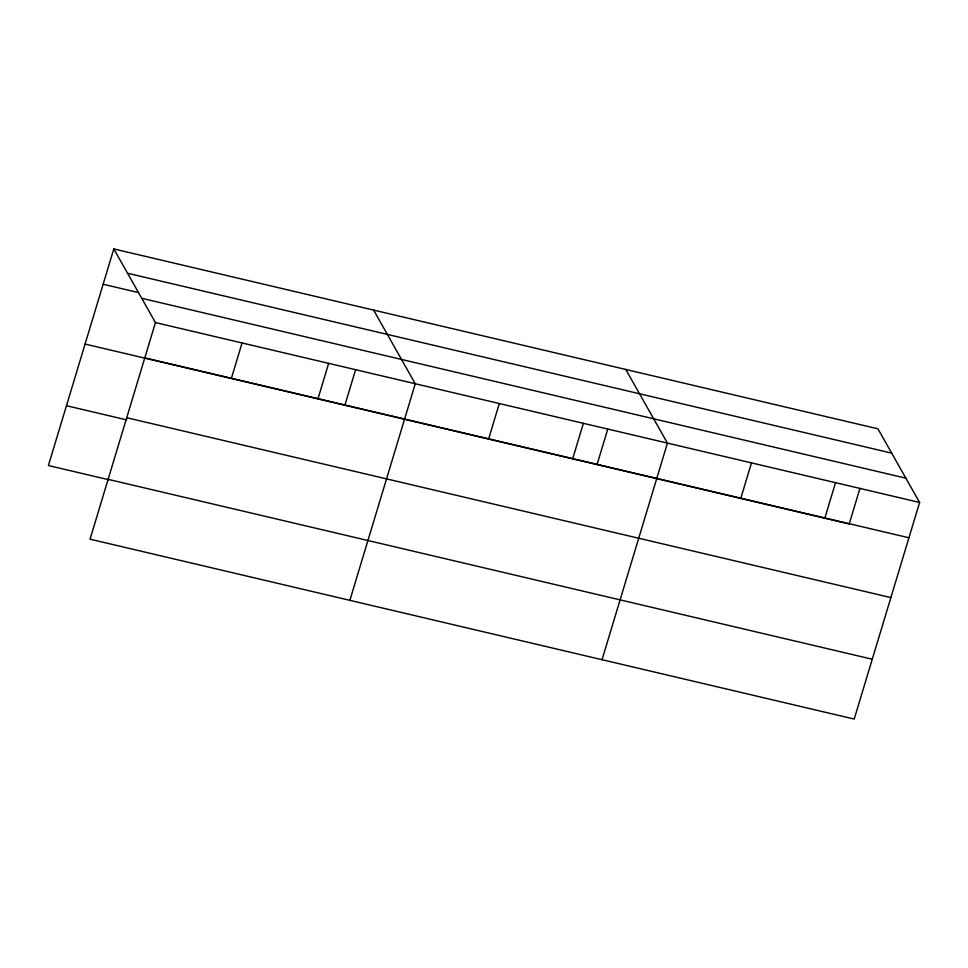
<?xml version="1.0" encoding="UTF-8"?>
<svg xmlns="http://www.w3.org/2000/svg" width="968" height="968" viewBox="0 0 968 968"><rect width="100%" height="100%" fill="white"/><g stroke="black" fill="none" stroke-linecap="round" stroke-linejoin="round"><path stroke-width="1.45" d="M113.8 248.933L155.449 322.574L90.06 539.176L854.2 719.067L919.6 502.465L877.94 428.824L113.8 248.933L48.4 465.535L108.585 479.704M231.4 378.27L242.061 342.962M318 398.659L328.66 363.351M344.886 405.229L355.631 369.619M349.871 600.341L415.26 383.739L373.6 310.099M488.659 438.831L499.319 403.523M572.717 458.626L583.377 423.319M597.05 464.592L607.807 428.981M602.035 659.704L667.436 443.102L625.776 369.461M740.822 498.193L751.483 462.885M824.881 517.989L835.541 482.681M859.971 488.344L849.214 523.954L682.561 484.726M127.546 273.242L891.685 453.121M103.14 284.241L138.363 292.542M141.703 298.277L905.854 478.168M155.449 322.574L919.6 502.465M144.789 357.882L908.94 537.772M85.075 344.076L681.109 484.375M126.735 417.716L890.875 597.595M66.465 405.713L126.639 419.882M108.126 479.354L872.265 659.232"/></g></svg>
